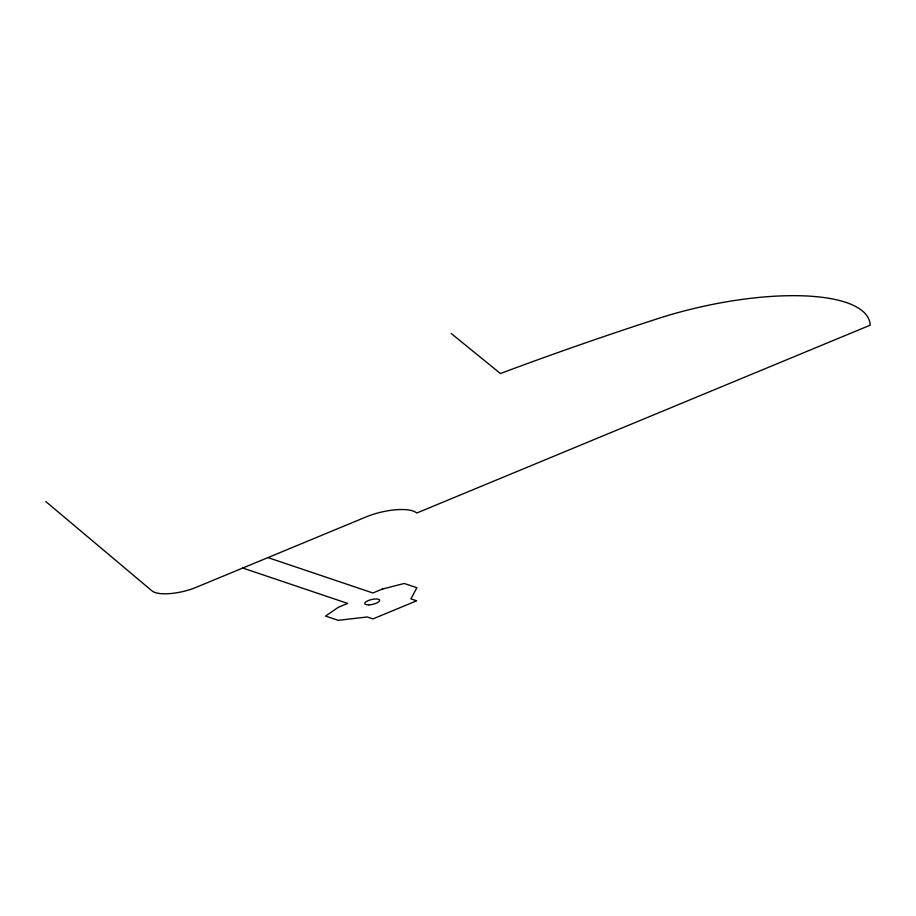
<?xml version="1.0" encoding="UTF-8"?>
<svg xmlns="http://www.w3.org/2000/svg" width="916" height="916" viewBox="0 0 916 916"><rect width="100%" height="100%" fill="white"/><g stroke="black" fill="none" stroke-linecap="round" stroke-linejoin="round"><path stroke-width="1.37" d="M382.934 588.828L372.881 592.984L267.953 557.592M415.864 601.125L372.938 618.907L367.19 616.972L338.199 620.327L325.535 616.056L338.428 607.262L347.679 603.426L242.763 568.034M382.132 589.148L404.231 583.458L416.883 587.728L410.906 598.858L416.654 600.804M451.302 333.561L500.399 373.522A1406.049 453.122 -12.9 0 1 657.23 318.825A163.059 52.544 -12.9 0 1 870.2 325.18L416.7 513.052A34.556 11.141 -12.9 0 0 366.389 516.819L196.013 587.396A30.365 9.79 -12.9 0 1 152.067 590.946L45.8 501.556M368.816 604.869A7.66 2.473 -12.9 0 0 379.659 600.255A7.66 2.473 -12.9 0 0 368.072 600.656A7.66 2.473 -12.9 0 0 368.816 604.869"/></g></svg>
